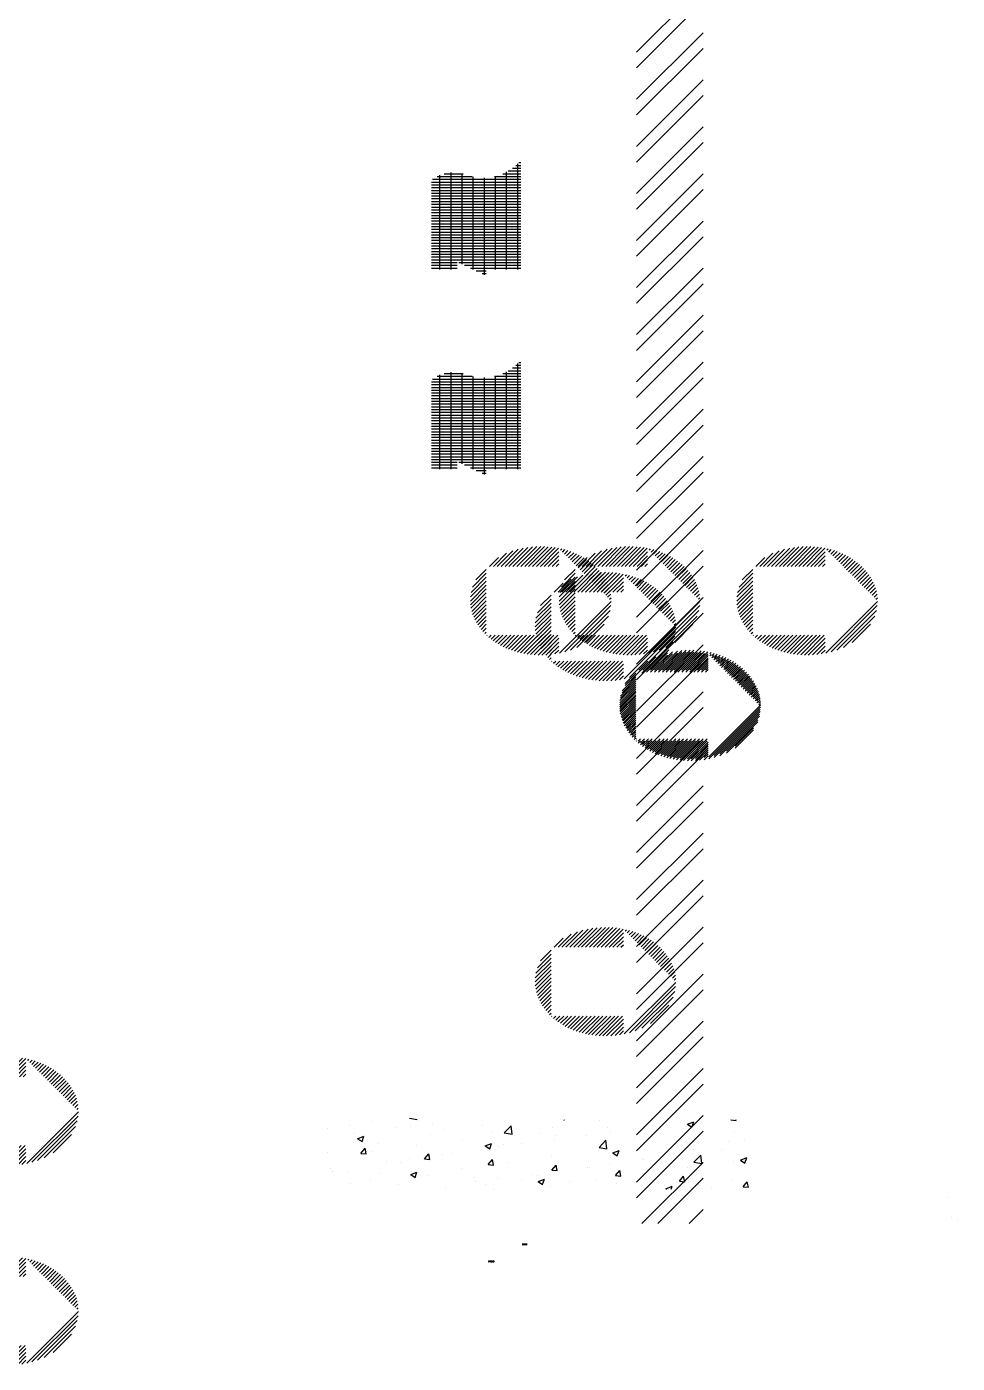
# Paper-space layout 'Layout1' of a CAD drawing. Extents: x -48985 to 14169573, y -18818 to 9731621.
# Drawn here: x -5210 to 5268, y 17736 to 32793 of the extents above; entities that cross this region are included whole.
import ezdxf

# ---------------------------------------------------------------- set-up
doc = ezdxf.new("R2010")
doc.units = 0
doc.header["$LTSCALE"] = 1000
doc.linetypes.add('CENTER', pattern=[0])
doc.linetypes.add('HIDDEN2', pattern=[0])
doc.layers.get('0').update_dxf_attribs({"linetype": 'CONTINUOUS'})
doc.layers.add('AS', color=4, linetype='CENTER')
doc.layers.add('DIM', color=2, linetype='CONTINUOUS')

# ---------------------------------------------------------------- blocks, each defined once
blk = doc.blocks.new('*X')
at = {"color": 0}
for p, q in [((8012, 35844), (8034, 35844)), ((7875, 34639), (7875, 35739)), ((7894, 35750), (8034, 35750)), ((7941, 35781), (8034, 35781)), ((7979, 35812), (8034, 35812)), ((8000, 34639), (8000, 35832)), ((7041, 35656), (8034, 35656)), ((7092, 35688), (7487, 35688)), ((7125, 34639), (7125, 35703)), ((7172, 35719), (7385, 35719)), ((7250, 34639), (7250, 35732)), ((7375, 34701), (7375, 35721)), ((7500, 34641), (7500, 35685)), ((7625, 34581), (7625, 35673)), ((7738, 35688), (8034, 35688)), ((7750, 34639), (7750, 35691)), ((7832, 35719), (8034, 35719)), ((7030, 35625), (8034, 35625)), ((7030, 35594), (8034, 35594)), ((7030, 35562), (8034, 35562)), ((7030, 35531), (8034, 35531)), ((7030, 35500), (8034, 35500)), ((7030, 35469), (8034, 35469)), ((7030, 35438), (8034, 35438)), ((7030, 35406), (8034, 35406)), ((7030, 35375), (8034, 35375)), ((7030, 35344), (8034, 35344)), ((7030, 35312), (8034, 35312)), ((7030, 35281), (8034, 35281)), ((7030, 35250), (8034, 35250)), ((7030, 35219), (8034, 35219)), ((7030, 35188), (8034, 35188)), ((7030, 35156), (8034, 35156)), ((7030, 35125), (8034, 35125)), ((7030, 35094), (8034, 35094)), ((7030, 35062), (8034, 35062)), ((7030, 35031), (8034, 35031)), ((7030, 35000), (8034, 35000)), ((7030, 34969), (8034, 34969)), ((7030, 34938), (8034, 34938)), ((7030, 34906), (8034, 34906)), ((7030, 34875), (8034, 34875)), ((7030, 34844), (8034, 34844)), ((7030, 34812), (8034, 34812)), ((7030, 34781), (8034, 34781)), ((7030, 34750), (8034, 34750)), ((7030, 34719), (7317, 34719)), ((7030, 34688), (7317, 34688)), ((7030, 34656), (7317, 34656)), ((7338, 34719), (8034, 34719)), ((7403, 34688), (8034, 34688)), ((7468, 34656), (8034, 34656)), ((7534, 34625), (7647, 34625)), ((7599, 34594), (7647, 34594)), ((51000, 28196), (51750, 28946)), ((51000, 28019), (51750, 28769)), ((51000, 27665), (51750, 28415)), ((51000, 27489), (51750, 28239)), ((51000, 27135), (51750, 27885)), ((51000, 26958), (51750, 27708)), ((51000, 26605), (51750, 27355)), ((51000, 26428), (51750, 27178)), ((51000, 26074), (51750, 26824)), ((51000, 25898), (51750, 26648)), ((51000, 25544), (51750, 26294)), ((51000, 25367), (51750, 26117)), ((1770, 25546), (1944, 25720)), ((1814, 25546), (2006, 25738)), ((1858, 25546), (2063, 25751)), ((1902, 25546), (2116, 25760)), ((1947, 25546), (2166, 25766)), ((1991, 25546), (2214, 25769)), ((2035, 25546), (2259, 25770)), ((2079, 25546), (2302, 25769)), ((2123, 25546), (2344, 25767)), ((2168, 25546), (2384, 25763)), ((2212, 25546), (2423, 25757)), ((2256, 25546), (2460, 25750)), ((2300, 25546), (2462, 25708)), ((2483, 25729), (2496, 25743)), ((2505, 25707), (2532, 25734)), ((2527, 25685), (2566, 25724)), ((2549, 25663), (2599, 25712)), ((2571, 25641), (2631, 25700)), ((51000, 25014), (51750, 25764)), ((1681, 25546), (1783, 25647)), ((1726, 25546), (1873, 25693)), ((2344, 25546), (2462, 25664)), ((2389, 25546), (2462, 25619)), ((2593, 25618), (2662, 25687)), ((2615, 25596), (2692, 25673)), ((2638, 25574), (2720, 25657)), ((2660, 25552), (2748, 25641)), ((2682, 25530), (2775, 25624)), ((2704, 25508), (2801, 25606)), ((1529, 25394), (1647, 25512)), ((2433, 25546), (2462, 25575)), ((2726, 25486), (2827, 25587)), ((2748, 25464), (2851, 25567)), ((2770, 25442), (2874, 25546)), ((2792, 25420), (2896, 25523)), ((2814, 25398), (2917, 25500)), ((51000, 24837), (51750, 25587)), ((1476, 25253), (1647, 25424)), ((1493, 25313), (1647, 25468)), ((2836, 25375), (2937, 25476)), ((2858, 25353), (2956, 25450)), ((2881, 25331), (2973, 25424)), ((2903, 25309), (2990, 25396)), ((1467, 25155), (1647, 25335)), ((1469, 25201), (1647, 25379)), ((2925, 25287), (3005, 25367)), ((2947, 25265), (3019, 25337)), ((2969, 25243), (3030, 25304)), ((1469, 25113), (1647, 25291)), ((1474, 25074), (1647, 25247)), ((1482, 25038), (1647, 25203)), ((2991, 25221), (3040, 25270)), ((3013, 25199), (3048, 25233)), ((51000, 24483), (51750, 25233)), ((1493, 25004), (1647, 25159)), ((1505, 24972), (1647, 25114)), ((2472, 24569), (3053, 25150)), ((2530, 24583), (3050, 25103)), ((3035, 25177), (3052, 25193)), ((1519, 24942), (1647, 25070)), ((1535, 24913), (1647, 25026)), ((2594, 24603), (3041, 25049)), ((51000, 24307), (51750, 25057)), ((1551, 24886), (1647, 24982)), ((1569, 24860), (1647, 24938)), ((1588, 24835), (1647, 24893)), ((2668, 24633), (3021, 24985)), ((2768, 24688), (2974, 24895)), ((1609, 24811), (1647, 24849)), ((1630, 24788), (1647, 24805)), ((1652, 24766), (1657, 24770)), ((1676, 24745), (1701, 24770)), ((1700, 24725), (1745, 24770)), ((1725, 24706), (1790, 24770)), ((1752, 24689), (1834, 24770)), ((1779, 24672), (1878, 24770)), ((1807, 24655), (1922, 24770)), ((1836, 24640), (1966, 24770)), ((1866, 24626), (2010, 24770)), ((1897, 24613), (2055, 24770)), ((1930, 24601), (2099, 24770)), ((1963, 24591), (2143, 24770)), ((1998, 24581), (2187, 24770)), ((2033, 24572), (2231, 24770)), ((2070, 24564), (2276, 24770)), ((2107, 24558), (2320, 24770)), ((2146, 24553), (2364, 24770)), ((2187, 24549), (2408, 24770)), ((2229, 24547), (2452, 24770)), ((2273, 24547), (2462, 24735)), ((51000, 23953), (51750, 24703)), ((2319, 24548), (2462, 24691)), ((2367, 24552), (2462, 24647)), ((2417, 24559), (2462, 24603)), ((51000, 23776), (51750, 24526)), ((51000, 23423), (51750, 24173)), ((51000, 23246), (51750, 23996)), ((51000, 22893), (51750, 23643)), ((51000, 22716), (51750, 23466)), ((51000, 22362), (51750, 23112)), ((51000, 22185), (51750, 22935)), ((51000, 21832), (51750, 22582)), ((51000, 21655), (51750, 22405)), ((51000, 21302), (51750, 22052)), ((51000, 21125), (51750, 21875)), ((51000, 20771), (51750, 21521)), ((51000, 20594), (51750, 21344)), ((51000, 20241), (51750, 20991)), ((51000, 20064), (51750, 20814)), ((51000, 19711), (51750, 20461)), ((51000, 19534), (51750, 20284)), ((51000, 19180), (51750, 19930)), ((51000, 19003), (51750, 19753)), ((51000, 18650), (51750, 19400)), ((51000, 18473), (51750, 19223)), ((51000, 18120), (51750, 18870)), ((51000, 17943), (51750, 18693)), ((51000, 17589), (51750, 18339)), ((51000, 17412), (51750, 18162)), ((51000, 17059), (51750, 17809)), ((51000, 16882), (51750, 17632)), ((51000, 16529), (51750, 17279)), ((51000, 16352), (51750, 17102)), ((51000, 15998), (51750, 16748)), ((51000, 15821), (51750, 16571)), ((48443, 16187), (48532, 16174)), ((50183, 16168), (50187, 16165)), ((50187, 16165), (50188, 16168)), ((50579, 16161), (50579, 16161)), ((51000, 15468), (51750, 16218)), ((52061, 16167), (52062, 16168)), ((52061, 16167), (52121, 16161)), ((52121, 16161), (52120, 16168)), ((47515, 16075), (47515, 16075)), ((47769, 16102), (47769, 16102)), ((48028, 16145), (48028, 16145)), ((48303, 16080), (48303, 16080)), ((48453, 16093), (48453, 16093)), ((48703, 16126), (48703, 16126)), ((49266, 16107), (49266, 16107)), ((49511, 16022), (49589, 16103)), ((49600, 16008), (49589, 16103)), ((50059, 16086), (50059, 16086)), ((50672, 16087), (50672, 16087)), ((50962, 16063), (50962, 16063)), ((51340, 16113), (51340, 16113)), ((51574, 16119), (51644, 16145)), ((51574, 16119), (51624, 16085)), ((51624, 16085), (51644, 16145)), ((47822, 16010), (47822, 16010)), ((47860, 15956), (47930, 15983)), ((47909, 15923), (47930, 15983)), ((48682, 16007), (48682, 16007)), ((48836, 16057), (48836, 16057)), ((49370, 16035), (49370, 16035)), ((49511, 16022), (49600, 16008)), ((49554, 16022), (49554, 16022)), ((49904, 16012), (49904, 16012)), ((50088, 15987), (50088, 15987)), ((50438, 15990), (50438, 15990)), ((50711, 16030), (50711, 16030)), ((50972, 15967), (50972, 15967)), ((51000, 15291), (51750, 16041)), ((51585, 15963), (51585, 15963)), ((52105, 16038), (52105, 16038)), ((47860, 15956), (47909, 15923)), ((48099, 15906), (48099, 15906)), ((48521, 15877), (48521, 15877)), ((49041, 15952), (49041, 15952)), ((49297, 15876), (49367, 15903)), ((49297, 15876), (49347, 15843)), ((49347, 15843), (49367, 15903)), ((49451, 15865), (49451, 15865)), ((49505, 15887), (49505, 15887)), ((49701, 15897), (49701, 15897)), ((50080, 15947), (50080, 15947)), ((50578, 15856), (50656, 15938)), ((50667, 15843), (50656, 15938)), ((51080, 15899), (51080, 15899)), ((51505, 15945), (51505, 15945)), ((52039, 15922), (52039, 15922)), ((52220, 15938), (52220, 15938)), ((47516, 15806), (47516, 15806)), ((47896, 15791), (47945, 15848)), ((47896, 15791), (47956, 15786)), ((47956, 15786), (47945, 15848)), ((48016, 15813), (48016, 15813)), ((48614, 15728), (48662, 15786)), ((48673, 15723), (48662, 15786)), ((48819, 15781), (48819, 15781)), ((48922, 15787), (48922, 15787)), ((50567, 15828), (50567, 15828)), ((50578, 15856), (50667, 15843)), ((50734, 15796), (50804, 15823)), ((50734, 15796), (50784, 15762)), ((50784, 15762), (50804, 15823)), ((51637, 15837), (51637, 15837)), ((51645, 15691), (51723, 15772)), ((51709, 15802), (51709, 15802)), ((51734, 15677), (51723, 15772)), ((51959, 15835), (51959, 15835)), ((48190, 15699), (48190, 15699)), ((48339, 15687), (48339, 15687)), ((48440, 15732), (48440, 15732)), ((48614, 15728), (48673, 15723)), ((49331, 15666), (49379, 15723)), ((49331, 15666), (49391, 15660)), ((49391, 15660), (49379, 15723)), ((49542, 15689), (49542, 15689)), ((50047, 15753), (50047, 15753)), ((50048, 15603), (50096, 15660)), ((50108, 15598), (50096, 15660)), ((50699, 15669), (50699, 15669)), ((51053, 15737), (51053, 15737)), ((51062, 15000), (51750, 15688)), ((51077, 15719), (51077, 15719)), ((51645, 15691), (51734, 15677)), ((52092, 15705), (52092, 15705)), ((52171, 15716), (52241, 15743)), ((52171, 15716), (52221, 15682)), ((52221, 15682), (52241, 15743)), ((47558, 15615), (47558, 15615)), ((47574, 15591), (47574, 15591)), ((47756, 15587), (47756, 15587)), ((48108, 15569), (48108, 15569)), ((48457, 15554), (48527, 15580)), ((48506, 15520), (48527, 15580)), ((49029, 15619), (49029, 15619)), ((50048, 15603), (50108, 15598)), ((50448, 15636), (50448, 15636)), ((50470, 15637), (50470, 15637)), ((50765, 15540), (50814, 15597)), ((50825, 15535), (50814, 15597)), ((51068, 15566), (51068, 15566)), ((51573, 15630), (51573, 15630)), ((48004, 15480), (48004, 15480)), ((48457, 15554), (48506, 15520)), ((48509, 15544), (48509, 15544)), ((48642, 15546), (48642, 15546)), ((49175, 15524), (49175, 15524)), ((49188, 15470), (49188, 15470)), ((49438, 15503), (49438, 15503)), ((49709, 15501), (49709, 15501)), ((49817, 15553), (49817, 15553)), ((49887, 15537), (49887, 15537)), ((49894, 15474), (49964, 15500)), ((49894, 15474), (49943, 15440)), ((49943, 15440), (49964, 15500)), ((50243, 15479), (50243, 15479)), ((50554, 15495), (50554, 15495)), ((50765, 15540), (50825, 15535)), ((51239, 15000), (51750, 15511)), ((51483, 15477), (51531, 15535)), ((51483, 15477), (51543, 15472)), ((51543, 15472), (51531, 15535)), ((52075, 15490), (52075, 15490)), ((52200, 15415), (52248, 15472)), ((52260, 15409), (52248, 15472)), ((47785, 15457), (47785, 15457)), ((48319, 15435), (48319, 15435)), ((48852, 15412), (48852, 15412)), ((49304, 15437), (49304, 15437)), ((49386, 15389), (49386, 15389)), ((50035, 15420), (50035, 15420)), ((50777, 15456), (50777, 15456)), ((51311, 15434), (51311, 15434)), ((51331, 15393), (51401, 15420)), ((51331, 15393), (51339, 15388)), ((51390, 15388), (51401, 15420)), ((51446, 15408), (51446, 15408)), ((51696, 15441), (51696, 15441)), ((51845, 15411), (51845, 15411)), ((52200, 15415), (52260, 15409)), ((54514, 15298), (54514, 15298)), ((51593, 15000), (51750, 15157)), ((54550, 15072), (54550, 15072)), ((54612, 15050), (54612, 15050)), ((613, 151), (649, 151)), ((613, 151), (649, 151)), ((613, 151), (649, 151)), ((613, 151), (649, 151)), ((613, 151), (649, 151)), ((613, 150), (615, 150)), ((613, 150), (615, 150)), ((613, 150), (615, 150)), ((613, 150), (615, 150)), ((613, 150), (615, 150)), ((613, 150), (615, 150)), ((613, 150), (649, 150)), ((613, 150), (649, 150)), ((613, 150), (649, 150)), ((613, 149), (615, 149)), ((613, 149), (615, 149)), ((613, 149), (615, 149)), ((613, 149), (615, 149)), ((613, 149), (615, 149)), ((613, 149), (615, 149)), ((613, 149), (615, 149)), ((613, 148), (615, 148)), ((613, 148), (615, 148)), ((613, 148), (615, 148)), ((613, 148), (615, 148)), ((613, 148), (615, 148)), ((613, 148), (615, 148)), ((613, 148), (615, 148)), ((613, 148), (615, 148)), ((613, 148), (615, 148)), ((613, 147), (615, 147)), ((613, 147), (615, 147)), ((613, 147), (615, 147)), ((613, 147), (615, 147)), ((613, 147), (615, 147)), ((613, 147), (615, 147)), ((613, 147), (615, 147)), ((613, 146), (615, 146)), ((613, 146), (615, 146)), ((613, 146), (615, 146)), ((613, 146), (615, 146)), ((613, 146), (615, 146)), ((613, 146), (615, 146)), ((613, 146), (615, 146)), ((613, 146), (615, 146)), ((613, 146), (615, 146)), ((613, 145), (615, 145)), ((613, 145), (615, 145)), ((613, 145), (649, 145)), ((613, 145), (649, 145)), ((613, 145), (649, 145)), ((613, 145), (649, 145)), ((613, 145), (649, 145)), ((613, 144), (649, 144)), ((613, 144), (649, 144)), ((613, 144), (649, 144)), ((616, 150), (617, 150)), ((616, 150), (617, 150)), ((616, 150), (617, 150)), ((616, 150), (617, 150)), ((616, 150), (617, 150)), ((616, 150), (617, 150)), ((616, 149), (617, 149)), ((616, 149), (617, 149)), ((616, 149), (617, 149)), ((616, 149), (617, 149)), ((616, 149), (617, 149)), ((616, 149), (617, 149)), ((616, 149), (617, 149)), ((616, 148), (617, 148)), ((616, 148), (617, 148)), ((616, 148), (617, 148)), ((616, 148), (617, 148)), ((616, 148), (617, 148)), ((616, 148), (617, 148)), ((616, 148), (617, 148)), ((616, 148), (617, 148)), ((616, 148), (617, 148)), ((616, 147), (617, 147)), ((616, 147), (617, 147)), ((616, 147), (617, 147)), ((616, 147), (617, 147)), ((616, 147), (617, 147)), ((616, 147), (617, 147)), ((616, 147), (617, 147)), ((616, 146), (617, 146)), ((616, 146), (617, 146)), ((616, 146), (617, 146)), ((616, 146), (617, 146)), ((616, 146), (617, 146)), ((616, 146), (617, 146)), ((616, 146), (617, 146)), ((616, 146), (617, 146)), ((616, 146), (617, 146)), ((616, 145), (617, 145)), ((616, 145), (617, 145)), ((618, 150), (619, 150)), ((618, 150), (619, 150)), ((618, 150), (619, 150)), ((618, 150), (619, 150)), ((618, 150), (619, 150)), ((618, 150), (619, 150)), ((618, 149), (619, 149)), ((618, 149), (619, 149)), ((618, 148), (618, 148)), ((618, 148), (618, 148)), ((618, 148), (618, 148)), ((618, 148), (618, 148)), ((618, 148), (618, 148)), ((618, 148), (618, 148)), ((618, 147), (618, 147)), ((618, 147), (618, 147)), ((618, 147), (619, 147)), ((618, 147), (619, 147)), ((618, 147), (619, 147)), ((618, 147), (619, 147)), ((618, 147), (619, 147)), ((618, 146), (619, 146)), ((618, 146), (619, 146)), ((618, 146), (619, 146)), ((618, 146), (619, 146)), ((618, 146), (619, 146)), ((618, 146), (619, 146)), ((618, 146), (619, 146)), ((618, 146), (619, 146)), ((618, 146), (619, 146)), ((618, 145), (619, 145)), ((618, 145), (619, 145)), ((619, 149), (619, 149)), ((619, 149), (619, 149)), ((619, 149), (619, 149)), ((619, 149), (619, 149)), ((619, 149), (619, 149)), ((619, 148), (619, 148)), ((619, 148), (619, 148)), ((619, 148), (619, 148)), ((619, 148), (619, 148)), ((619, 148), (619, 148)), ((619, 148), (619, 148)), ((619, 148), (619, 148)), ((619, 148), (619, 148)), ((619, 148), (619, 148)), ((619, 147), (619, 147)), ((619, 147), (619, 147)), ((620, 150), (621, 150)), ((620, 150), (621, 150)), ((620, 150), (621, 150)), ((620, 150), (621, 150)), ((620, 150), (621, 150)), ((620, 150), (621, 150)), ((620, 149), (621, 149)), ((620, 149), (621, 149)), ((620, 149), (621, 149)), ((620, 149), (621, 149)), ((620, 149), (621, 149)), ((620, 149), (621, 149)), ((620, 149), (621, 149)), ((620, 148), (621, 148)), ((620, 148), (621, 148)), ((620, 148), (621, 148)), ((620, 148), (621, 148)), ((620, 148), (621, 148)), ((620, 148), (621, 148)), ((620, 148), (621, 148)), ((620, 148), (621, 148)), ((620, 148), (621, 148)), ((620, 147), (621, 147)), ((620, 147), (621, 147)), ((620, 147), (621, 147)), ((620, 147), (621, 147)), ((620, 147), (621, 147)), ((620, 147), (621, 147)), ((620, 147), (621, 147)), ((620, 146), (621, 146)), ((620, 146), (621, 146)), ((620, 146), (621, 146)), ((620, 146), (621, 146)), ((620, 146), (621, 146)), ((620, 146), (621, 146)), ((620, 146), (621, 146)), ((620, 146), (621, 146)), ((620, 146), (621, 146)), ((620, 145), (621, 145)), ((620, 145), (621, 145)), ((622, 149), (624, 149)), ((622, 149), (624, 149)), ((622, 149), (624, 149)), ((622, 149), (624, 149)), ((622, 149), (624, 149)), ((622, 149), (623, 149)), ((622, 149), (623, 149)), ((622, 148), (624, 148)), ((622, 148), (624, 148)), ((622, 148), (624, 148)), ((622, 148), (624, 148)), ((622, 148), (624, 148)), ((622, 148), (624, 148)), ((622, 148), (624, 148)), ((622, 148), (624, 148)), ((622, 148), (624, 148)), ((622, 147), (624, 147)), ((622, 147), (624, 147)), ((622, 147), (624, 147)), ((622, 147), (624, 147)), ((622, 147), (624, 147)), ((622, 147), (624, 147)), ((622, 147), (624, 147)), ((622, 146), (624, 146)), ((622, 146), (624, 146)), ((622, 146), (624, 146)), ((622, 146), (624, 146)), ((622, 146), (623, 146)), ((623, 150), (626, 150)), ((624, 150), (625, 150)), ((624, 150), (625, 150)), ((624, 150), (625, 150)), ((624, 150), (625, 150)), ((624, 150), (625, 150)), ((624, 149), (625, 149)), ((624, 149), (625, 149)), ((624, 149), (625, 149)), ((624, 149), (625, 149)), ((624, 149), (625, 149)), ((624, 149), (625, 149)), ((624, 149), (625, 149)), ((624, 148), (625, 148)), ((624, 148), (625, 148)), ((624, 148), (625, 148)), ((624, 148), (625, 148)), ((624, 148), (625, 148)), ((624, 148), (625, 148)), ((624, 148), (625, 148)), ((624, 148), (625, 148)), ((624, 148), (625, 148)), ((624, 147), (625, 147)), ((624, 147), (625, 147)), ((624, 147), (625, 147)), ((624, 147), (625, 147)), ((624, 147), (625, 147)), ((624, 147), (625, 147)), ((624, 147), (625, 147)), ((624, 146), (625, 146)), ((624, 146), (625, 146)), ((624, 146), (625, 146)), ((624, 146), (625, 146)), ((624, 146), (625, 146)), ((624, 146), (625, 146)), ((624, 146), (625, 146)), ((624, 146), (625, 146)), ((624, 146), (625, 146)), ((624, 145), (625, 145)), ((624, 145), (626, 145)), ((626, 149), (628, 149)), ((626, 149), (628, 149)), ((626, 149), (628, 149)), ((626, 149), (628, 149)), ((626, 149), (628, 149)), ((626, 149), (628, 149)), ((626, 149), (628, 149)), ((626, 148), (628, 148)), ((626, 148), (628, 148)), ((626, 148), (628, 148)), ((626, 148), (628, 148)), ((626, 148), (628, 148)), ((626, 148), (628, 148)), ((626, 148), (628, 148)), ((626, 148), (628, 148)), ((626, 148), (628, 148)), ((626, 147), (628, 147)), ((626, 147), (628, 147)), ((626, 147), (628, 147)), ((626, 147), (628, 147)), ((626, 147), (628, 147)), ((626, 147), (628, 147)), ((626, 147), (628, 147)), ((626, 146), (628, 146)), ((626, 146), (628, 146)), ((626, 146), (628, 146)), ((626, 146), (628, 146)), ((626, 146), (628, 146)), ((628, 150), (629, 150)), ((628, 150), (629, 150)), ((628, 150), (629, 150)), ((628, 150), (629, 150)), ((628, 150), (629, 150)), ((628, 150), (629, 150)), ((628, 149), (629, 149)), ((628, 149), (629, 149)), ((628, 149), (629, 149)), ((628, 149), (629, 149)), ((628, 149), (629, 149)), ((628, 149), (629, 149)), ((628, 149), (629, 149)), ((628, 148), (629, 148)), ((628, 148), (629, 148)), ((628, 148), (629, 148)), ((628, 148), (629, 148)), ((628, 148), (629, 148)), ((628, 148), (629, 148)), ((628, 148), (629, 148)), ((628, 148), (629, 148)), ((628, 148), (629, 148)), ((628, 147), (629, 147)), ((628, 147), (629, 147)), ((628, 147), (629, 147)), ((628, 147), (629, 147)), ((628, 147), (629, 147)), ((628, 147), (629, 147)), ((628, 147), (629, 147)), ((628, 146), (629, 146)), ((628, 146), (629, 146)), ((628, 146), (629, 146)), ((628, 146), (629, 146)), ((628, 146), (629, 146)), ((628, 146), (629, 146)), ((628, 146), (629, 146)), ((628, 146), (629, 146)), ((628, 146), (629, 146)), ((628, 145), (629, 145)), ((628, 145), (629, 145)), ((630, 150), (631, 150)), ((630, 150), (631, 150)), ((630, 150), (631, 150)), ((630, 150), (631, 150)), ((630, 150), (631, 150)), ((630, 150), (631, 150)), ((630, 149), (631, 149)), ((630, 149), (631, 149)), ((630, 148), (630, 148)), ((630, 148), (630, 148)), ((630, 148), (630, 148)), ((630, 148), (630, 148)), ((630, 148), (630, 148)), ((630, 148), (630, 148)), ((630, 147), (630, 147)), ((630, 147), (630, 147)), ((630, 147), (631, 147)), ((630, 147), (631, 147)), ((630, 147), (631, 147)), ((630, 147), (631, 147)), ((630, 147), (631, 147)), ((630, 146), (631, 146)), ((630, 146), (631, 146)), ((630, 146), (631, 146)), ((630, 146), (631, 146)), ((630, 146), (631, 146)), ((630, 146), (631, 146)), ((630, 146), (631, 146)), ((630, 146), (631, 146)), ((630, 146), (631, 146)), ((630, 145), (631, 145)), ((630, 145), (631, 145)), ((631, 149), (631, 149)), ((631, 149), (631, 149)), ((631, 149), (631, 149)), ((631, 149), (631, 149)), ((631, 149), (631, 149)), ((631, 148), (631, 148)), ((631, 148), (631, 148)), ((631, 148), (631, 148)), ((631, 148), (631, 148)), ((631, 148), (631, 148)), ((631, 148), (631, 148)), ((631, 148), (631, 148)), ((631, 148), (631, 148)), ((631, 148), (631, 148)), ((631, 147), (631, 147)), ((631, 147), (631, 147)), ((632, 150), (633, 150)), ((632, 150), (633, 150)), ((632, 150), (633, 150)), ((632, 150), (633, 150)), ((632, 150), (633, 150)), ((632, 150), (633, 150)), ((632, 149), (633, 149)), ((632, 149), (633, 149)), ((632, 149), (633, 149)), ((632, 149), (633, 149)), ((632, 149), (633, 149)), ((632, 149), (633, 149)), ((632, 149), (633, 149)), ((632, 148), (633, 148)), ((632, 148), (633, 148)), ((632, 148), (633, 148)), ((632, 148), (633, 148)), ((632, 148), (633, 148)), ((632, 148), (633, 148)), ((632, 148), (633, 148)), ((632, 148), (633, 148)), ((632, 148), (633, 148)), ((632, 147), (633, 147)), ((632, 147), (633, 147)), ((632, 147), (633, 147)), ((632, 147), (633, 147)), ((632, 147), (633, 147)), ((632, 147), (633, 147)), ((632, 147), (633, 147)), ((632, 146), (633, 146)), ((632, 146), (633, 146)), ((632, 146), (633, 146)), ((632, 146), (633, 146)), ((632, 146), (633, 146)), ((632, 146), (633, 146)), ((632, 146), (633, 146)), ((632, 146), (633, 146)), ((632, 146), (633, 146)), ((632, 145), (633, 145)), ((632, 145), (633, 145)), ((634, 149), (637, 149)), ((634, 149), (637, 149)), ((634, 149), (637, 149)), ((634, 149), (637, 149)), ((634, 149), (637, 149)), ((634, 149), (637, 149)), ((634, 149), (637, 149)), ((634, 148), (637, 148)), ((634, 148), (637, 148)), ((634, 148), (637, 148)), ((634, 148), (637, 148)), ((634, 147), (640, 147)), ((634, 147), (640, 147)), ((634, 147), (640, 147)), ((634, 147), (640, 147)), ((634, 147), (640, 147)), ((634, 147), (640, 147)), ((634, 146), (640, 146)), ((634, 146), (640, 146)), ((634, 146), (640, 146)), ((634, 146), (637, 146)), ((634, 146), (637, 146)), ((636, 150), (637, 150)), ((636, 150), (637, 150)), ((636, 150), (637, 150)), ((636, 150), (637, 150)), ((636, 150), (637, 150)), ((636, 150), (638, 150)), ((636, 148), (637, 148)), ((636, 148), (637, 148)), ((636, 148), (637, 148)), ((636, 148), (637, 148)), ((636, 148), (637, 148)), ((636, 147), (638, 147)), ((636, 146), (637, 146)), ((636, 146), (637, 146)), ((636, 146), (637, 146)), ((636, 146), (637, 146)), ((636, 145), (637, 145)), ((636, 145), (638, 145)), ((638, 149), (641, 149)), ((638, 149), (641, 149)), ((638, 149), (641, 149)), ((638, 149), (641, 149)), ((638, 149), (641, 149)), ((638, 149), (640, 149)), ((638, 149), (640, 149)), ((638, 148), (641, 148)), ((638, 148), (641, 148)), ((638, 148), (641, 148)), ((638, 148), (641, 148)), ((638, 146), (640, 146)), ((638, 146), (640, 146)), ((640, 150), (641, 150)), ((640, 150), (641, 150)), ((640, 150), (641, 150)), ((640, 150), (641, 150)), ((640, 150), (641, 150)), ((640, 150), (641, 150)), ((640, 149), (641, 149)), ((640, 149), (641, 149)), ((640, 148), (641, 148)), ((640, 148), (641, 148)), ((640, 148), (641, 148)), ((640, 148), (641, 148)), ((640, 148), (641, 148)), ((640, 147), (641, 147)), ((640, 147), (641, 147)), ((640, 147), (641, 147)), ((640, 147), (641, 147)), ((640, 147), (641, 147)), ((640, 147), (641, 147)), ((640, 147), (641, 147)), ((640, 146), (641, 146)), ((640, 146), (641, 146)), ((640, 146), (641, 146)), ((640, 146), (641, 146)), ((640, 146), (641, 146)), ((640, 146), (641, 146)), ((640, 146), (641, 146)), ((640, 146), (641, 146)), ((640, 146), (641, 146)), ((640, 145), (641, 145)), ((640, 145), (641, 145)), ((642, 150), (644, 150)), ((642, 150), (644, 150)), ((642, 150), (644, 150)), ((642, 150), (644, 150)), ((642, 150), (644, 150)), ((642, 150), (644, 150)), ((642, 149), (644, 149)), ((642, 149), (644, 149)), ((642, 149), (644, 149)), ((642, 149), (644, 149)), ((642, 149), (644, 149)), ((642, 149), (644, 149)), ((642, 149), (644, 149)), ((642, 148), (643, 148)), ((642, 148), (643, 148)), ((642, 148), (643, 148)), ((642, 148), (643, 148)), ((642, 148), (643, 148)), ((642, 148), (643, 148)), ((642, 148), (643, 148)), ((642, 148), (644, 148)), ((642, 148), (643, 148)), ((642, 147), (643, 147)), ((642, 147), (643, 147)), ((642, 147), (643, 147)), ((642, 147), (643, 147)), ((642, 147), (643, 147)), ((642, 147), (643, 147)), ((642, 147), (643, 147)), ((642, 146), (643, 146)), ((642, 146), (643, 146)), ((642, 146), (643, 146)), ((642, 146), (643, 146)), ((642, 146), (643, 146)), ((642, 146), (643, 146)), ((642, 146), (643, 146)), ((642, 146), (643, 146)), ((642, 146), (643, 146)), ((642, 145), (643, 145)), ((642, 145), (643, 145)), ((644, 148), (644, 148)), ((644, 148), (644, 148)), ((644, 148), (644, 148)), ((644, 147), (644, 147)), ((644, 147), (645, 147)), ((644, 147), (645, 147)), ((644, 147), (645, 147)), ((644, 147), (645, 147)), ((644, 147), (645, 147)), ((644, 147), (645, 147)), ((644, 146), (645, 146)), ((644, 146), (645, 146)), ((644, 146), (645, 146)), ((644, 146), (645, 146)), ((644, 146), (645, 146)), ((644, 145), (645, 145)), ((644, 145), (645, 145)), ((645, 150), (649, 150)), ((645, 150), (649, 150)), ((645, 150), (649, 150)), ((645, 150), (649, 150)), ((645, 150), (649, 150)), ((645, 150), (649, 150)), ((645, 149), (649, 149)), ((645, 149), (649, 149)), ((645, 149), (649, 149)), ((645, 149), (649, 149)), ((645, 149), (649, 149)), ((645, 149), (649, 149)), ((645, 149), (649, 149)), ((645, 148), (649, 148)), ((645, 148), (649, 148)), ((645, 148), (649, 148)), ((645, 148), (649, 148)), ((645, 148), (649, 148)), ((645, 148), (649, 148)), ((645, 148), (649, 148)), ((645, 148), (649, 148)), ((645, 148), (649, 148)), ((646, 147), (649, 147)), ((646, 147), (649, 147)), ((646, 147), (649, 147)), ((646, 147), (649, 147)), ((646, 147), (649, 147)), ((646, 147), (649, 147)), ((646, 147), (649, 147)), ((646, 146), (649, 146)), ((646, 146), (649, 146)), ((646, 146), (649, 146)), ((646, 146), (649, 146)), ((646, 146), (649, 146)), ((646, 146), (649, 146)), ((646, 146), (649, 146)), ((646, 146), (649, 146)), ((646, 146), (649, 146)), ((646, 145), (649, 145)), ((646, 145), (649, 145)), ((359, 20), (363, 23)), ((359, 20), (362, 23)), ((359, 20), (362, 23)), ((359, 20), (362, 23)), ((359, 21), (362, 23)), ((359, 21), (361, 23)), ((359, 21), (361, 23)), ((359, 21), (361, 23)), ((359, 22), (361, 23)), ((359, 22), (360, 23)), ((359, 22), (360, 23)), ((359, 19), (361, 21)), ((359, 19), (361, 21)), ((359, 18), (361, 20)), ((359, 18), (361, 20)), ((359, 18), (361, 20)), ((359, 19), (361, 20)), ((359, 17), (361, 19)), ((359, 17), (361, 19)), ((359, 17), (361, 19)), ((359, 18), (361, 19)), ((359, 16), (361, 18)), ((359, 16), (361, 18)), ((359, 16), (361, 18)), ((359, 17), (361, 18)), ((359, 15), (361, 17)), ((359, 15), (361, 17)), ((359, 16), (361, 17)), ((360, 15), (361, 17)), ((360, 15), (362, 16)), ((360, 15), (362, 16)), ((360, 15), (361, 16)), ((360, 15), (361, 16)), ((360, 15), (361, 16)), ((361, 21), (363, 23)), ((361, 15), (363, 16)), ((361, 15), (363, 16)), ((361, 15), (363, 16)), ((361, 15), (362, 16)), ((362, 21), (363, 23)), ((362, 21), (363, 23)), ((362, 21), (363, 22)), ((362, 21), (363, 22)), ((362, 15), (363, 16)), ((362, 15), (363, 16)), ((362, 15), (363, 16)), ((363, 21), (363, 22)), ((363, 21), (363, 22)), ((363, 21), (363, 21)), ((363, 15), (363, 15)), ((363, 15), (363, 15)), ((363, 15), (363, 15)), ((364, 21), (365, 23)), ((364, 21), (365, 23)), ((364, 21), (365, 23)), ((364, 22), (365, 23)), ((364, 22), (365, 23)), ((364, 22), (365, 23)), ((364, 22), (364, 23)), ((364, 23), (364, 23)), ((364, 23), (364, 23)), ((364, 20), (365, 21)), ((364, 20), (365, 22)), ((364, 20), (365, 22)), ((364, 21), (365, 22)), ((364, 17), (368, 21)), ((364, 17), (368, 21)), ((364, 17), (368, 21)), ((364, 19), (365, 21)), ((364, 19), (365, 21)), ((364, 20), (365, 21)), ((364, 16), (368, 20)), ((364, 17), (366, 20)), ((364, 18), (366, 20)), ((364, 18), (365, 20)), ((364, 18), (365, 20)), ((364, 18), (365, 20)), ((364, 19), (365, 20)), ((364, 16), (365, 18)), ((364, 16), (365, 18)), ((364, 15), (365, 17)), ((364, 15), (365, 17)), ((364, 16), (365, 17)), ((364, 15), (365, 16)), ((364, 15), (365, 16)), ((364, 15), (365, 16)), ((364, 15), (365, 16)), ((365, 15), (365, 15)), ((365, 15), (365, 15)), ((365, 15), (365, 15)), ((365, 15), (365, 15)), ((366, 21), (368, 23)), ((366, 21), (368, 23)), ((366, 22), (367, 23)), ((366, 22), (367, 23)), ((366, 22), (367, 23)), ((366, 22), (367, 23)), ((366, 23), (366, 23)), ((366, 23), (366, 23)), ((366, 20), (368, 22)), ((366, 20), (368, 22)), ((366, 21), (368, 22)), ((366, 21), (368, 22)), ((366, 20), (368, 21)), ((366, 18), (368, 20)), ((366, 18), (368, 20)), ((366, 18), (368, 20)), ((366, 17), (368, 19)), ((366, 17), (368, 19)), ((366, 17), (368, 19)), ((366, 18), (368, 19)), ((366, 16), (368, 18)), ((366, 16), (368, 18)), ((366, 17), (368, 18)), ((366, 15), (368, 17)), ((366, 15), (368, 17)), ((366, 15), (368, 17)), ((366, 16), (368, 17)), ((366, 15), (368, 16)), ((366, 15), (368, 16)), ((366, 15), (368, 16)), ((367, 15), (368, 16)), ((367, 15), (368, 15)), ((367, 15), (368, 15)), ((368, 20), (372, 23)), ((368, 20), (371, 23)), ((368, 20), (371, 23)), ((368, 20), (371, 23)), ((368, 21), (371, 23)), ((368, 21), (370, 23)), ((368, 21), (370, 23)), ((368, 21), (370, 23)), ((368, 22), (370, 23)), ((368, 22), (369, 23)), ((368, 19), (370, 21)), ((368, 19), (370, 21)), ((368, 19), (370, 21)), ((368, 16), (371, 20)), ((368, 17), (371, 20)), ((368, 17), (371, 20)), ((368, 17), (371, 20)), ((368, 18), (370, 20)), ((368, 18), (370, 20)), ((368, 18), (370, 20)), ((368, 18), (370, 20)), ((368, 19), (370, 20)), ((368, 16), (370, 18)), ((368, 16), (370, 18)), ((368, 15), (370, 17)), ((368, 15), (370, 17)), ((368, 16), (370, 17)), ((368, 15), (368, 15)), ((369, 15), (370, 17)), ((369, 15), (371, 16)), ((369, 15), (371, 16)), ((369, 15), (370, 16)), ((369, 15), (370, 16)), ((369, 15), (370, 16)), ((370, 21), (372, 23)), ((370, 18), (372, 20)), ((370, 18), (372, 20)), ((370, 15), (372, 16)), ((370, 15), (372, 16)), ((370, 15), (372, 16)), ((370, 15), (371, 16)), ((371, 21), (372, 23)), ((371, 21), (372, 23)), ((371, 21), (372, 23)), ((371, 21), (372, 22)), ((371, 18), (372, 20)), ((371, 18), (372, 19)), ((371, 18), (372, 19)), ((371, 15), (372, 16)), ((371, 15), (372, 16)), ((371, 15), (372, 16)), ((372, 21), (372, 21)), ((372, 21), (372, 22)), ((372, 21), (372, 22)), ((372, 18), (372, 19)), ((372, 18), (372, 19)), ((372, 18), (372, 18)), ((372, 18), (372, 18)), ((372, 15), (372, 15)), ((372, 15), (372, 15)), ((372, 15), (372, 15)), ((372, 15), (372, 15)), ((373, 19), (377, 23)), ((373, 19), (376, 23)), ((373, 20), (376, 23)), ((373, 21), (375, 23)), ((373, 21), (374, 23)), ((373, 22), (374, 23)), ((373, 22), (374, 23)), ((373, 22), (374, 23)), ((373, 20), (375, 22)), ((373, 20), (375, 22)), ((373, 21), (375, 22)), ((373, 21), (375, 22)), ((373, 19), (375, 21)), ((373, 18), (375, 20)), ((373, 18), (375, 20)), ((373, 18), (375, 20)), ((373, 19), (375, 20)), ((373, 17), (375, 19)), ((373, 17), (375, 19)), ((373, 17), (375, 19)), ((373, 18), (375, 19)), ((373, 16), (375, 18)), ((373, 16), (375, 18)), ((373, 17), (375, 18)), ((373, 15), (375, 17)), ((373, 15), (375, 17)), ((373, 15), (375, 17)), ((373, 16), (375, 17)), ((373, 15), (375, 16)), ((373, 15), (375, 16)), ((373, 15), (375, 16)), ((374, 15), (375, 16)), ((374, 15), (375, 15)), ((374, 15), (375, 15)), ((374, 15), (375, 15)), ((375, 21), (377, 23)), ((376, 19), (380, 23)), ((376, 20), (379, 23)), ((376, 20), (379, 23)), ((376, 21), (377, 23)), ((376, 21), (377, 23)), ((376, 21), (377, 23)), ((376, 20), (378, 22)), ((376, 20), (378, 22)), ((376, 21), (378, 22)), ((376, 21), (378, 22)), ((376, 19), (378, 21)), ((376, 19), (378, 21)), ((376, 18), (378, 20)), ((376, 18), (378, 20)), ((376, 18), (378, 20)), ((376, 19), (378, 20)), ((376, 17), (378, 19)), ((376, 17), (378, 19)), ((376, 18), (378, 19)), ((376, 16), (378, 18)), ((376, 16), (378, 18)), ((376, 17), (378, 18)), ((376, 17), (378, 18)), ((376, 15), (378, 17)), ((376, 15), (378, 17)), ((376, 15), (378, 17)), ((376, 16), (378, 17)), ((376, 15), (378, 16)), ((376, 15), (378, 16)), ((377, 15), (378, 16)), ((377, 15), (378, 16)), ((377, 15), (378, 15)), ((377, 15), (378, 15)), ((378, 21), (380, 23)), ((378, 21), (380, 23)), ((378, 15), (378, 15)), ((379, 21), (380, 23)), ((379, 21), (380, 23)), ((379, 21), (380, 23)), ((379, 20), (381, 22)), ((379, 20), (381, 22)), ((379, 20), (381, 22)), ((379, 21), (381, 22)), ((379, 21), (381, 22)), ((379, 19), (381, 21)), ((379, 19), (381, 21)), ((379, 19), (381, 21)), ((379, 20), (381, 21)), ((379, 18), (381, 20)), ((379, 18), (381, 20)), ((379, 18), (381, 20)), ((379, 19), (381, 20)), ((379, 17), (381, 19)), ((379, 18), (381, 19)), ((379, 17), (381, 19)), ((379, 17), (381, 18)), ((379, 16), (381, 18)), ((379, 16), (381, 18)), ((379, 16), (381, 18)), ((379, 16), (381, 17)), ((379, 15), (381, 17)), ((379, 15), (381, 17)), ((379, 15), (381, 17)), ((379, 15), (381, 16)), ((379, 15), (381, 16)), ((380, 15), (381, 16)), ((380, 15), (381, 16)), ((380, 15), (381, 15)), ((381, 15), (381, 15)), ((381, 15), (381, 15)), ((382, 20), (385, 23)), ((382, 20), (385, 23)), ((382, 20), (384, 23)), ((382, 20), (384, 23)), ((382, 21), (384, 23)), ((382, 21), (384, 23)), ((382, 21), (383, 23)), ((382, 21), (383, 23)), ((382, 22), (383, 23)), ((382, 22), (383, 23)), ((382, 22), (382, 23)), ((382, 19), (383, 21)), ((382, 19), (383, 21)), ((382, 19), (383, 20)), ((382, 19), (383, 20)), ((382, 18), (383, 20)), ((382, 18), (383, 20)), ((382, 18), (383, 20)), ((382, 17), (384, 20)), ((382, 17), (384, 20)), ((382, 17), (384, 20)), ((382, 17), (384, 20)), ((382, 16), (385, 20)), ((382, 16), (383, 18)), ((382, 16), (383, 18)), ((382, 16), (383, 17)), ((382, 15), (383, 17)), ((382, 15), (383, 17)), ((382, 15), (383, 17)), ((382, 15), (383, 16)), ((382, 15), (384, 16)), ((382, 15), (384, 16)), ((382, 15), (384, 16)), ((383, 18), (385, 20)), ((383, 15), (384, 16)), ((383, 15), (385, 16)), ((383, 15), (385, 16)), ((383, 15), (385, 16)), ((384, 21), (385, 23)), ((384, 21), (385, 23)), ((384, 21), (386, 23)), ((384, 21), (386, 23)), ((384, 18), (385, 20)), ((384, 18), (385, 20)), ((384, 18), (386, 19)), ((384, 15), (385, 16)), ((384, 15), (386, 16)), ((384, 15), (386, 16)), ((385, 21), (386, 22)), ((385, 21), (386, 22)), ((385, 21), (386, 22)), ((385, 21), (386, 21)), ((385, 18), (386, 19)), ((385, 18), (386, 19)), ((385, 18), (386, 19)), ((385, 18), (386, 18)), ((385, 15), (386, 16)), ((385, 15), (386, 15)), ((385, 15), (386, 15)), ((385, 15), (386, 15)), ((386, 23), (386, 23)), ((386, 23), (387, 23)), ((386, 22), (387, 23)), ((386, 22), (387, 23)), ((386, 22), (387, 23)), ((386, 22), (388, 23)), ((386, 21), (388, 23)), ((387, 21), (388, 23)), ((387, 21), (388, 23)), ((387, 21), (389, 23)), ((387, 21), (389, 23)), ((388, 21), (389, 23)), ((388, 21), (389, 23)), ((388, 21), (390, 23)), ((388, 21), (390, 23)), ((388, 21), (390, 23)), ((388, 20), (391, 23)), ((388, 20), (391, 23)), ((388, 20), (389, 21)), ((388, 20), (389, 21)), ((388, 19), (389, 21)), ((388, 19), (389, 21)), ((388, 19), (389, 20)), ((388, 18), (389, 20)), ((388, 18), (389, 20)), ((388, 18), (389, 20)), ((388, 18), (389, 19)), ((388, 17), (389, 19)), ((388, 17), (389, 19)), ((388, 17), (389, 18)), ((388, 17), (389, 18)), ((388, 16), (389, 18)), ((388, 16), (389, 18)), ((388, 16), (389, 17)), ((388, 16), (389, 17)), ((388, 15), (389, 17)), ((388, 15), (389, 17)), ((388, 15), (389, 16)), ((388, 15), (389, 16)), ((388, 15), (389, 16)), ((388, 15), (389, 16)), ((389, 15), (389, 15)), ((389, 15), (389, 15)), ((389, 15), (389, 15)), ((390, 21), (391, 23)), ((390, 21), (391, 23)), ((390, 21), (391, 23)), ((390, 21), (391, 22)), ((391, 21), (391, 22)), ((391, 21), (391, 22)), ((392, 23), (392, 23)), ((392, 23), (392, 23)), ((392, 22), (392, 23)), ((392, 22), (393, 23)), ((392, 22), (393, 23)), ((392, 22), (393, 23)), ((392, 21), (393, 23)), ((392, 21), (393, 23)), ((392, 21), (393, 22)), ((392, 20), (393, 22)), ((392, 20), (393, 22)), ((392, 20), (393, 22)), ((392, 20), (393, 21)), ((392, 19), (393, 21)), ((392, 19), (393, 21)), ((392, 19), (393, 21)), ((392, 19), (393, 20)), ((392, 18), (393, 20)), ((392, 18), (393, 20)), ((392, 18), (393, 19)), ((392, 18), (393, 19)), ((392, 17), (393, 19)), ((392, 17), (393, 19)), ((392, 17), (393, 18)), ((392, 17), (393, 18)), ((392, 16), (393, 18)), ((392, 16), (393, 18)), ((392, 16), (393, 17)), ((392, 15), (393, 17)), ((392, 15), (393, 17)), ((392, 15), (393, 17)), ((392, 15), (393, 16)), ((392, 15), (393, 16)), ((392, 15), (393, 16)), ((392, 15), (393, 15)), ((393, 15), (393, 15)), ((393, 15), (393, 15)), ((393, 15), (393, 15)), ((394, 22), (395, 23)), ((394, 22), (395, 23)), ((394, 22), (395, 23)), ((394, 21), (396, 23)), ((394, 21), (396, 23)), ((394, 21), (396, 23)), ((394, 20), (396, 23)), ((394, 20), (397, 23)), ((394, 20), (397, 23)), ((394, 20), (397, 23)), ((394, 19), (396, 21)), ((394, 19), (396, 21)), ((394, 19), (396, 21)), ((394, 19), (396, 20)), ((394, 18), (396, 20)), ((394, 18), (396, 20)), ((394, 18), (396, 20)), ((394, 18), (396, 19)), ((394, 17), (396, 19)), ((394, 17), (396, 19)), ((394, 17), (396, 18)), ((394, 17), (396, 18)), ((394, 16), (396, 18)), ((394, 16), (396, 18)), ((394, 16), (396, 17)), ((394, 15), (396, 17)), ((394, 15), (396, 17)), ((394, 15), (396, 17)), ((394, 15), (396, 16)), ((394, 15), (396, 16)), ((394, 15), (396, 16)), ((395, 15), (396, 16)), ((395, 15), (396, 16)), ((395, 15), (397, 16)), ((395, 15), (397, 16)), ((396, 21), (397, 23)), ((396, 21), (398, 23)), ((396, 21), (398, 23)), ((396, 15), (397, 16)), ((396, 15), (398, 16)), ((396, 15), (398, 16)), ((396, 15), (398, 16)), ((397, 21), (398, 23)), ((397, 21), (398, 22)), ((397, 21), (398, 22)), ((397, 21), (398, 22)), ((397, 15), (398, 16)), ((397, 15), (398, 15)), ((397, 15), (398, 15)), ((398, 22), (400, 23)), ((398, 22), (400, 23)), ((398, 21), (400, 23)), ((398, 21), (400, 23)), ((398, 21), (401, 23)), ((398, 20), (401, 23)), ((398, 20), (401, 23)), ((398, 20), (401, 23)), ((398, 20), (402, 23)), ((398, 21), (398, 22)), ((398, 19), (400, 21)), ((398, 19), (400, 21)), ((398, 19), (400, 21)), ((398, 16), (398, 16)), ((398, 16), (399, 16)), ((398, 15), (399, 16)), ((398, 15), (399, 16)), ((398, 15), (400, 16)), ((398, 15), (400, 16)), ((398, 15), (398, 15)), ((398, 15), (398, 15)), ((399, 22), (399, 23)), ((399, 19), (400, 20)), ((399, 19), (400, 20)), ((399, 19), (400, 20)), ((399, 18), (400, 20)), ((399, 18), (400, 20)), ((399, 18), (401, 20)), ((399, 18), (401, 20)), ((399, 15), (402, 18)), ((399, 15), (402, 18)), ((399, 15), (400, 16)), ((399, 15), (400, 16)), ((400, 21), (402, 23)), ((400, 18), (401, 20)), ((400, 18), (401, 19)), ((400, 18), (402, 19)), ((400, 18), (402, 19)), ((400, 15), (402, 17)), ((400, 15), (402, 17)), ((400, 15), (402, 17)), ((400, 15), (402, 17)), ((401, 21), (402, 23)), ((401, 21), (402, 23)), ((401, 21), (402, 23)), ((401, 18), (402, 19)), ((401, 18), (402, 19)), ((401, 17), (402, 19)), ((401, 17), (402, 19)), ((401, 17), (402, 19)), ((401, 17), (402, 18)), ((401, 16), (402, 18)), ((401, 15), (402, 16)), ((401, 15), (402, 16)), ((401, 15), (402, 16)), ((402, 21), (402, 22)), ((402, 21), (402, 22)), ((402, 21), (402, 22)), ((402, 21), (402, 22))]:
    blk.add_line(p, q, dxfattribs=at)

psp = doc.layouts.get("Layout1")

# ---------------------------------------------------------------- block references
at = {"color": 0}
for p in [(-49344, 4310), (-1682, 1168), (-682, 1168), (1318, 1168), (1318, 1168), (-953, 877), (0, 0), (0, 0), (0, 0), (0, 0), (0, -23), (-953, -3123), (-7682, -4582), (-7682, -6832), (-7682, -6832)]:
    psp.add_blockref('*X', p, dxfattribs=at)
at = {"layer": 'AS', "color": 0, "linetype": 'HIDDEN2'}
psp.add_blockref('*X', (0, 0), dxfattribs=at)
at = {"layer": 'DIM', "color": 0, "xscale": 1.5, "yscale": 1.5, "zscale": 1.5}
psp.add_blockref('*X', (-550, 18857), dxfattribs=at)

doc.saveas('drawing.dxf')
